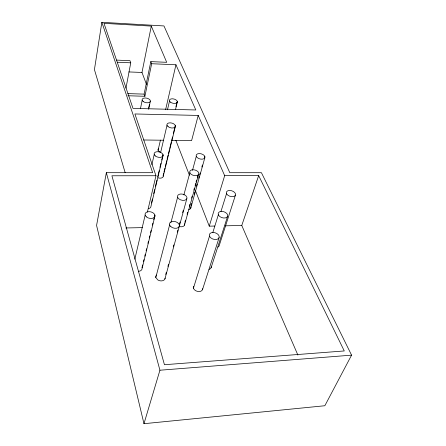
<?xml version="1.0" encoding="UTF-8"?>
<svg xmlns="http://www.w3.org/2000/svg" width="446" height="446" viewBox="0 0 446 446"><rect width="100%" height="100%" fill="white"/><g stroke="black" fill="none" stroke-linecap="round" stroke-linejoin="round"><path stroke-width="0.67" d="M101.855 22.3L152.66 172.697L106.349 172.691L96.576 225.436L143.974 423.7L324.844 405.737L351.576 355.15L261.428 172.708L229.802 172.702L163.955 25.946L101.855 22.3L94.424 69.609L125.164 172.647M125.967 88.13L130.75 62.814L129.976 60.695L116.529 60.099M146.623 84.768L141.984 72.458L151.294 26.097L103.99 23.337L132.992 108.372L195.811 109.972L175.947 64.776L151.668 63.722L150.826 61.615L166.704 62.317L151.294 26.097M140.496 108.445L142.179 100.261M127.935 95.756L144.894 96.275L144.103 94.117L150.826 61.615M144.894 96.275L151.668 63.722M148.685 107.971L149.416 104.576M148.635 109.276L150.38 101.114M151.891 164.635L154.21 154.506M165.6 109.722L175.947 64.776M158.09 150.246L160.437 140.128M167.484 109.766L169.519 100.997M134.82 259.21L145.145 215.128M160.638 152.448L167.01 125.332M147.392 212.095L155.966 175.73L134.898 113.964L198.208 115.436L224.667 175.652L209.263 226.167L214.794 226.044M151.478 203.03L152.437 198.988M153.719 193.603L154.678 189.567M155.476 186.199L156.92 180.145M157.722 176.778L159.161 170.723M159.963 167.356L160.922 163.32M161.72 159.952L163.002 154.567M163.119 155.303L150.932 206.476A4.36 2.815 13.1 0 1 148.624 208.583M175.964 106.6L177.09 101.894M175.596 109.22L177.369 101.816M163.643 173.466L163.152 175.49A4.142 2.542 13.4 0 1 161.97 177.798A4.142 2.542 13.4 0 1 158.001 177.803M163.972 172.111L164.959 168.058M165.288 166.709L166.765 160.627M167.094 159.272L168.075 155.219M168.404 153.87L169.391 149.817M169.72 148.462L171.197 142.38M171.526 141.031L172.513 136.978M173.332 133.599L175.3 125.488M163.258 176.176L175.429 126.157M141.979 267.684L142.642 264.98M143.467 261.601L143.963 259.572M144.788 256.194L145.285 254.164M146.11 250.786L146.606 248.756M147.927 243.349L148.423 241.325M149.248 237.947L149.745 235.917M150.57 232.539L151.066 230.51M152.387 225.102L152.883 223.078M153.708 219.694L154.205 217.67M154.533 216.316L154.862 214.966M154.985 215.853L142.079 268.581A4.778 3.378 13.2 0 1 138.344 271.335M198.208 115.436L191.602 140.613L171.426 140.351M165.109 278.081A4.8 3.417 15.2 0 1 162.623 280.718A4.8 3.417 15.2 0 1 157.895 279.988L155.799 277.546L169.614 224.923M170.952 222.526L177.614 197.221M183.88 194.896L189.857 172.702M192.499 170.311L196.285 156.345M165.722 274.474L166.269 272.456M167.919 266.407L168.471 264.389M173.271 246.878L173.823 244.86M177.274 232.121L177.859 230.069M179.509 224.02L180.056 222.002M182.626 212.591L183.178 210.579M164.914 278.951L186.824 198.743A4.861 3.061 15 0 0 181.031 193.982A4.861 3.061 15 0 0 178.846 198.849A4.861 3.061 15 0 0 186.824 198.743M184.861 222.303L185.419 220.291M187.097 214.258L187.655 212.251M189.333 206.214L189.896 204.207M191.568 198.175L192.131 196.162M193.804 190.13L194.367 188.117M195.108 185.436L195.671 183.429M196.045 182.085L196.602 180.072M197.349 177.391L197.907 175.384M184.471 225.169L198.665 174.185A4.661 2.804 15.3 0 0 193.057 169.742A4.661 2.804 15.3 0 0 191.055 174.208A4.661 2.804 15.3 0 0 198.665 174.185M191.094 205.45L191.652 203.46M194.244 194.177L194.802 192.193M196.469 186.227L197.026 184.237M198.693 178.272L199.25 176.287M199.618 174.96L200.176 172.97M201.843 167.005L202.4 165.02M204.435 157.728L204.809 156.401M190.715 208.221L204.831 157.806A4.527 2.648 15.3 0 0 199.356 153.563A4.527 2.648 15.3 0 0 197.461 157.778A4.527 2.648 15.3 0 0 204.831 157.806M143.974 423.7L159.93 370.219L106.349 172.691M193.436 288.183L209.503 236.107M212.803 232.611L218.35 214.771M220.965 211.454L226.546 193.597M202.523 289.577L219.103 237.651A5.101 3.345 17.8 0 0 212.87 232.461A5.101 3.345 17.8 0 0 210.858 237.896A5.101 3.345 17.8 0 0 219.103 237.651M211.109 267.678L227.611 216.288A4.928 3.116 17.7 0 0 221.545 211.382A4.928 3.116 17.7 0 0 219.677 216.455A4.928 3.116 17.7 0 0 227.611 216.288M235.471 195.086A4.755 2.905 17.6 0 1 227.839 195.175A4.755 2.905 17.6 0 1 229.578 190.453A4.755 2.905 17.6 0 1 235.471 195.086L219.109 245.874A4.51 2.988 18.1 0 1 218.022 247.084M297.883 355.055L241.771 225.464L258.68 175.613L224.667 175.652M156.401 274.998L155.682 276.626L155.799 277.546M159.93 370.219L351.576 355.15M125.872 227.967L142.363 227.611M225.169 225.821L241.771 225.464M155.966 175.73L111.913 175.78L164.446 364.722L344.262 350.952L258.68 175.613M143.595 139.983L163.771 140.25M127.874 93.61L144.103 94.117M128.877 71.934L141.984 72.458M117.253 62.228L130.75 62.814M175.824 140.256L189.439 175.233M195.487 190.776L209.263 226.167M160.694 152.342A3.875 2.28 13.3 0 1 158.57 148.568M190.726 206.771A4.298 2.737 15.5 0 1 188.742 209.603M184.488 223.647A4.421 2.893 15.4 0 1 183.323 226.317A4.421 2.893 15.4 0 1 179.119 226.406M211.242 266.847A4.661 3.2 18.3 0 1 209.035 269.356M202.674 288.69A4.817 3.417 18.4 0 1 197.383 291.372A4.817 3.417 18.4 0 1 193.436 286.365M170.523 102.19A4.059 2.185 13.4 0 0 177.213 102.368A4.059 2.185 13.4 0 0 172.418 98.795A4.059 2.185 13.4 0 0 170.523 102.19M168.086 126.658A4.348 2.447 13.5 0 0 175.261 126.776A4.348 2.447 13.5 0 0 170.132 122.834A4.348 2.447 13.5 0 0 168.086 126.658M143.183 101.498A4.215 2.291 12.2 0 0 150.196 101.682A4.215 2.291 12.2 0 0 145.34 97.981A4.215 2.291 12.2 0 0 143.183 101.498M155.325 155.955A4.588 2.726 13.2 0 0 162.929 155.989A4.588 2.726 13.2 0 0 157.577 151.696A4.588 2.726 13.2 0 0 155.325 155.955M170.885 226.685A5.084 3.339 15.1 0 0 179.253 226.479A5.084 3.339 15.1 0 0 173.238 221.355A5.084 3.339 15.1 0 0 170.885 226.685M146.355 216.856A5.057 3.306 13.4 0 0 154.762 216.689A5.057 3.306 13.4 0 0 148.908 211.638A5.057 3.306 13.4 0 0 146.355 216.856"/></g></svg>
